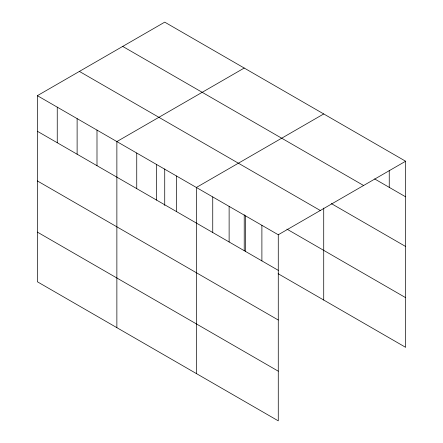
<?xml version="1.0" encoding="UTF-8"?>
<svg xmlns="http://www.w3.org/2000/svg" width="443" height="443" viewBox="0 0 443 443"><rect width="100%" height="100%" fill="white"/><g stroke="black" fill="none" stroke-linecap="round" stroke-linejoin="round"><path stroke-width="0.66" d="M37.373 95.677L278.27 234.762L278.27 420.85L37.373 281.77L37.373 95.677L164.73 22.15L405.627 161.23L405.627 347.323L278.126 273.708M244.226 68.045L116.869 141.577L116.869 327.665M323.722 113.945L196.365 187.472L196.365 373.56M278.27 234.762L405.627 161.23M374.623 178.917L405.627 196.819M122.7 46.415L363.598 185.495M331.325 203.586L405.627 246.485M79.402 71.417L320.3 210.497M286.898 229.109L405.627 297.657M37.373 131.266L278.27 270.346M37.373 180.932L278.27 320.012M37.373 232.104L278.27 371.184M389.247 170.25L389.247 187.361M323.722 208.066L323.722 300.033M261.891 225.304L261.891 260.894M245.511 215.846L245.511 251.436M244.226 214.816L244.226 250.688M229.125 206.388L229.125 241.978M212.745 196.93L212.745 232.52M176.491 175.998L176.491 211.588M164.73 168.921L164.73 205.48M156.617 164.525L156.617 200.114M136.743 153.051L136.743 188.64M96.995 130.104L96.995 165.688M77.121 118.63L77.121 154.214M57.247 107.151L57.247 142.74"/></g></svg>
